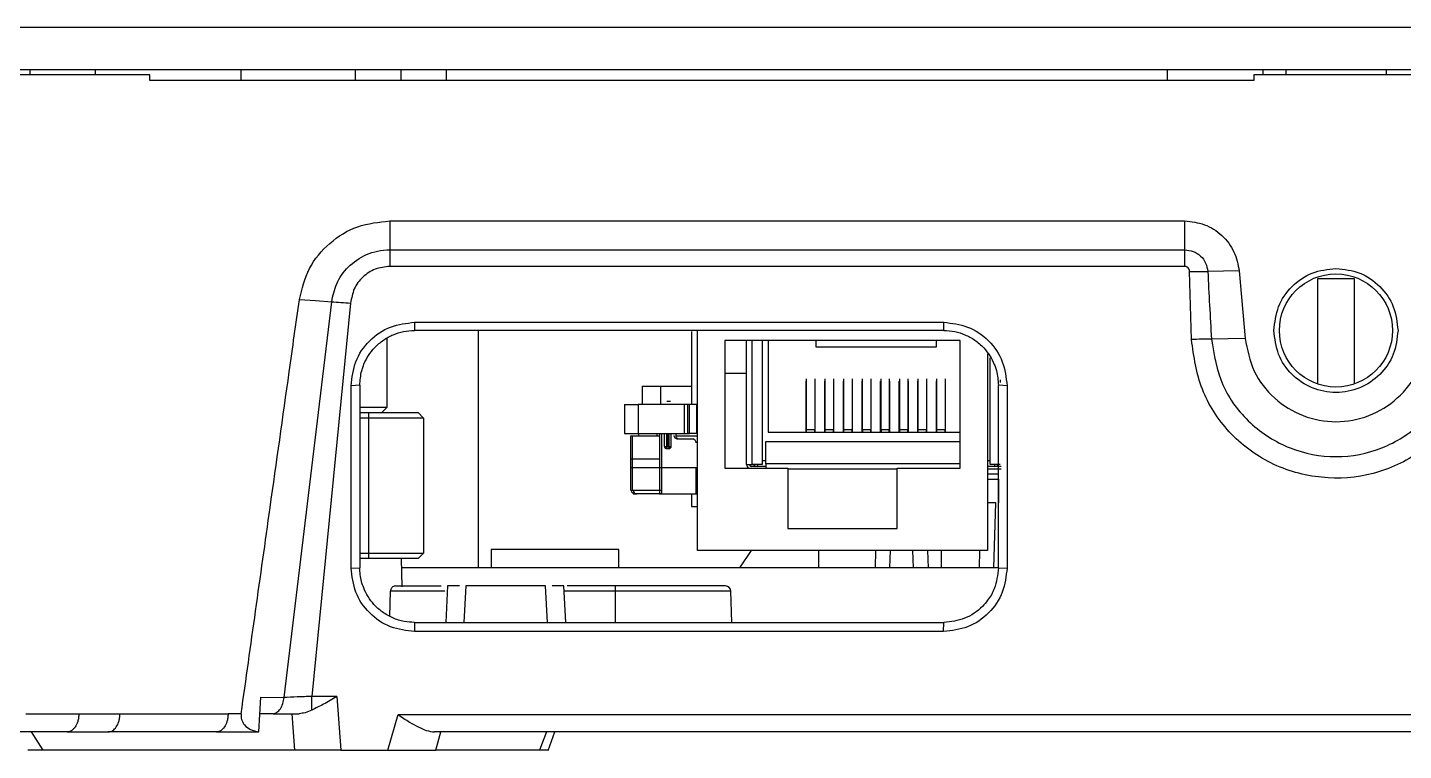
# Model space of a CAD drawing. Header units: millimetres. Extents: x 620 to 19791, y 2539 to 6969.
# Drawn here: x 4933.4 to 5008.8, y 3304.1 to 3343.7 of the extents above; entities that cross this region are included whole.
import ezdxf

# ---------------------------------------------------------------- set-up
doc = ezdxf.new("R2010")
doc.units = ezdxf.units.MM

msp = doc.modelspace()

# ---------------------------------------------------------------- linework, layer by layer
at = {"color": 7, "linetype": 'Continuous', "lineweight": 25}
for p, q in [((5080.09426, 3343.68959), (4930.09427, 3343.68959)), ((4930.09427, 3341.38959), (5080.09426, 3341.38959)), ((4940.09427, 3341.08959), (4930.59426, 3341.08959)), ((4933.52426, 3341.08959), (4933.52426, 3341.38959)), ((4937.09427, 3341.38959), (4937.09427, 3341.08959)), ((4940.09427, 3340.78959), (4940.09427, 3341.08959)), ((5000.59427, 3340.78959), (4940.09427, 3340.78959)), ((4945.09427, 3340.78959), (4945.09427, 3341.38959)), ((4951.34426, 3341.38959), (4951.34426, 3340.78959)), ((4953.84427, 3341.38959), (4953.84427, 3340.78959)), ((4956.34426, 3340.78959), (4956.34426, 3341.38959)), ((4995.84427, 3341.38959), (4995.84427, 3340.78959)), ((5000.59427, 3341.08959), (5000.59427, 3340.78959)), ((5009.59426, 3341.08959), (5000.59427, 3341.08959)), ((5001.09426, 3341.38959), (5001.09426, 3341.08959)), ((5002.34426, 3341.38959), (5002.34426, 3341.08959)), ((5007.84426, 3341.38959), (5007.84426, 3341.08959)), ((4953.2352, 3333.0896), (4996.80125, 3333.0896)), ((4953.2352, 3333.0896), (4953.23527, 3331.51106)), ((4996.80125, 3333.08959), (4996.80125, 3331.51106)), ((4953.23527, 3331.51106), (4953.23525, 3330.5984)), ((4953.23527, 3331.51106), (4996.80125, 3331.51106)), ((4996.80125, 3331.51106), (4996.80125, 3330.59839)), ((4996.80125, 3330.59839), (4953.23525, 3330.5984)), ((4997.17266, 3326.59104), (4997.06783, 3330.32558)), ((4999.78983, 3330.35106), (5000.11332, 3326.6537)), ((5004.09427, 3329.93959), (5006.09426, 3329.93959)), ((5004.09427, 3324.15531), (5004.09427, 3329.93959)), ((5006.09426, 3329.93959), (5006.09426, 3324.15531)), ((4947.44418, 3306.98044), (4950.05381, 3328.65947)), ((4951.09323, 3328.59271), (4948.96275, 3307.03725)), ((4954.59457, 3327.5393), (4954.59404, 3327.0896)), ((4954.59457, 3327.53937), (4983.59406, 3327.53934)), ((4983.59437, 3327.0896), (4983.59406, 3327.53927)), ((4953.09426, 3322.88959), (4953.09426, 3326.67136)), ((4983.59437, 3327.08959), (4954.59404, 3327.08959)), ((4958.09426, 3314.08959), (4958.09426, 3327.08959)), ((4969.7698, 3327.03959), (4969.7698, 3323.03959)), ((4970.09427, 3315.03959), (4970.09427, 3327.08959)), ((4984.49426, 3326.53959), (4971.59426, 3326.53959)), ((4971.59426, 3326.53959), (4971.59426, 3319.53959)), ((4972.79427, 3319.73959), (4972.79427, 3326.53959)), ((4973.64427, 3326.53959), (4973.64427, 3319.73959)), ((4973.98427, 3326.53959), (4973.98427, 3321.50959)), ((4976.59426, 3326.53959), (4976.59426, 3326.19959)), ((4983.19426, 3326.19959), (4983.19426, 3326.53959)), ((4984.49426, 3319.53959), (4984.49426, 3326.53959)), ((4976.59426, 3326.19959), (4983.19426, 3326.19959)), ((4985.99426, 3325.8156), (4985.99426, 3315.03959)), ((4986.14427, 3319.73959), (4986.14427, 3325.58112)), ((4972.79427, 3324.73959), (4971.59426, 3324.73959)), ((4976.08327, 3324.30959), (4976.05826, 3324.30959)), ((4976.05826, 3321.50959), (4976.05826, 3324.30959)), ((4976.08327, 3321.63796), (4976.08327, 3324.43998)), ((4976.53327, 3324.43998), (4976.53327, 3321.63796)), ((4976.55826, 3324.30959), (4976.53327, 3324.30959)), ((4976.55826, 3321.50959), (4976.55826, 3324.30959)), ((4977.10327, 3324.30959), (4977.07826, 3324.30959)), ((4977.07826, 3321.50959), (4977.07826, 3324.30959)), ((4977.10327, 3321.63796), (4977.10327, 3324.43998)), ((4977.55327, 3324.43998), (4977.55327, 3321.63796)), ((4977.57826, 3324.30959), (4977.55327, 3324.30959)), ((4977.57826, 3321.50959), (4977.57826, 3324.30959)), ((4978.12327, 3324.30959), (4978.09826, 3324.30959)), ((4978.09826, 3321.50959), (4978.09826, 3324.30959)), ((4978.12327, 3321.63796), (4978.12327, 3324.43998)), ((4978.57327, 3324.43998), (4978.57327, 3321.63796)), ((4978.59826, 3324.30959), (4978.57327, 3324.30959)), ((4978.59826, 3321.50959), (4978.59826, 3324.30959)), ((4979.14326, 3324.30959), (4979.11826, 3324.30959)), ((4979.11826, 3321.50959), (4979.11826, 3324.30959)), ((4979.14326, 3321.63796), (4979.14326, 3324.43998)), ((4979.59326, 3324.43998), (4979.59326, 3321.63796)), ((4979.61826, 3324.30959), (4979.59326, 3324.30959)), ((4979.61826, 3321.50959), (4979.61826, 3324.30959)), ((4980.16327, 3324.30959), (4980.13827, 3324.30959)), ((4980.13827, 3321.50959), (4980.13827, 3324.30959)), ((4980.16327, 3321.63796), (4980.16327, 3324.43998)), ((4980.61327, 3324.43998), (4980.61327, 3321.63796)), ((4980.63826, 3324.30959), (4980.61327, 3324.30959)), ((4980.63826, 3321.50959), (4980.63826, 3324.30959)), ((4981.18327, 3324.30959), (4981.15827, 3324.30959)), ((4981.15827, 3321.50959), (4981.15827, 3324.30959)), ((4981.18327, 3321.63796), (4981.18327, 3324.43998)), ((4981.63327, 3324.43998), (4981.63327, 3321.63796)), ((4981.65826, 3324.30959), (4981.63327, 3324.30959)), ((4981.65826, 3321.50959), (4981.65826, 3324.30959)), ((4982.20327, 3324.30959), (4982.17827, 3324.30959)), ((4982.17827, 3321.50959), (4982.17827, 3324.30959)), ((4982.20327, 3321.63796), (4982.20327, 3324.43998)), ((4982.65327, 3324.43998), (4982.65327, 3321.63796)), ((4982.67826, 3324.30959), (4982.65327, 3324.30959)), ((4982.67826, 3321.50959), (4982.67826, 3324.30959)), ((4983.22327, 3324.30959), (4983.19827, 3324.30959)), ((4983.19827, 3321.50959), (4983.19827, 3324.30959)), ((4983.22327, 3321.63796), (4983.22327, 3324.43998)), ((4983.67327, 3324.43998), (4983.67327, 3321.63796)), ((4983.69826, 3324.30959), (4983.67327, 3324.30959)), ((4983.69826, 3321.50959), (4983.69826, 3324.30959)), ((4951.59427, 3324.08949), (4951.11981, 3324.06307)), ((4951.11989, 3314.06671), (4951.11989, 3324.06307)), ((4951.59427, 3324.08948), (4951.59427, 3314.0898)), ((4967.07426, 3324.03959), (4967.07426, 3323.03959)), ((4967.07426, 3324.03959), (4968.07426, 3324.03959)), ((4968.07426, 3324.03959), (4968.07426, 3323.03959)), ((4968.07426, 3324.03959), (4969.7698, 3324.03959)), ((4987.06868, 3324.06253), (4986.59426, 3324.08949)), ((4986.59427, 3314.08959), (4986.59427, 3324.08949)), ((4987.06862, 3324.06252), (4987.06866, 3314.06653)), ((4951.65547, 3322.88959), (4953.09426, 3322.88959)), ((4952.79426, 3322.58959), (4953.09426, 3322.88959)), ((4966.09427, 3323.03959), (4966.09427, 3321.43959)), ((4966.09427, 3323.03959), (4966.8459, 3323.03959)), ((4966.8459, 3323.03959), (4966.8459, 3321.43959)), ((4969.3859, 3323.03959), (4966.8459, 3323.03959)), ((4968.62427, 3323.18959), (4968.42426, 3323.18959)), ((4969.3859, 3321.43959), (4969.3859, 3323.03959)), ((4969.65496, 3323.03959), (4969.3859, 3323.03959)), ((4969.56981, 3321.43959), (4969.56981, 3323.03959)), ((4969.65496, 3323.03959), (4969.56981, 3323.03959)), ((4969.66818, 3323.03959), (4969.65496, 3323.03959)), ((4969.66818, 3321.43959), (4969.66818, 3323.03959)), ((4970.09427, 3323.03959), (4969.66818, 3323.03959)), ((4970.06197, 3321.43959), (4970.06197, 3323.03959)), ((4970.09427, 3323.03959), (4970.06197, 3323.03959)), ((4951.59427, 3322.58959), (4952.09427, 3322.58959)), ((4952.09427, 3322.28959), (4951.59427, 3322.28959)), ((4952.09427, 3322.58959), (4954.79426, 3322.58959)), ((4952.09427, 3322.28959), (4952.09427, 3322.58959)), ((4952.09427, 3314.88959), (4952.09427, 3322.28959)), ((4955.09427, 3322.28959), (4952.09427, 3322.28959)), ((4954.79426, 3322.58959), (4955.09427, 3322.28959)), ((4955.09427, 3322.28959), (4955.09427, 3314.88959)), ((4966.09427, 3321.43959), (4966.8459, 3321.43959)), ((4966.52426, 3321.28959), (4966.42591, 3321.28959)), ((4968.0259, 3321.28959), (4966.52426, 3321.28959)), ((4966.8459, 3321.43959), (4969.3859, 3321.43959)), ((4966.89426, 3321.28959), (4966.89426, 3321.43959)), ((4967.89427, 3321.28959), (4967.89427, 3321.43959)), ((4968.0259, 3321.43959), (4968.0259, 3319.55959)), ((4968.12427, 3321.43959), (4968.12427, 3319.55959)), ((4968.3009, 3320.72459), (4968.3009, 3321.43959)), ((4968.64926, 3321.43959), (4968.64926, 3320.72459)), ((4968.92426, 3321.32959), (4968.92426, 3321.43959)), ((4970.09427, 3321.28959), (4968.93222, 3321.28959)), ((4969.92427, 3321.12959), (4969.12427, 3321.12959)), ((4969.3859, 3321.43959), (4969.65496, 3321.43959)), ((4969.65496, 3321.43959), (4969.56981, 3321.43959)), ((4969.66818, 3321.43959), (4969.65496, 3321.43959)), ((4970.09427, 3321.43959), (4969.66818, 3321.43959)), ((4970.06197, 3321.43959), (4970.09427, 3321.43959)), ((4973.98427, 3321.50959), (4984.49426, 3321.50959)), ((4976.08327, 3321.50959), (4976.08327, 3321.63796)), ((4976.53327, 3321.63796), (4976.08327, 3321.63796)), ((4976.53327, 3321.50959), (4976.53327, 3321.63796)), ((4977.10327, 3321.50959), (4977.10327, 3321.63796)), ((4977.55327, 3321.63796), (4977.10327, 3321.63796)), ((4977.55327, 3321.50959), (4977.55327, 3321.63796)), ((4978.12327, 3321.50959), (4978.12327, 3321.63796)), ((4978.57327, 3321.63796), (4978.12327, 3321.63796)), ((4978.57327, 3321.50959), (4978.57327, 3321.63796)), ((4979.59326, 3321.63796), (4979.14326, 3321.63796)), ((4979.14326, 3321.63796), (4979.14326, 3321.50959)), ((4979.59326, 3321.50959), (4979.59326, 3321.63796)), ((4980.16327, 3321.63796), (4980.16327, 3321.50959)), ((4980.61327, 3321.63796), (4980.16327, 3321.63796)), ((4980.61327, 3321.50959), (4980.61327, 3321.63796)), ((4981.63327, 3321.63796), (4981.18327, 3321.63796)), ((4981.18327, 3321.50959), (4981.18327, 3321.63796)), ((4981.63327, 3321.50959), (4981.63327, 3321.63796)), ((4982.20327, 3321.50959), (4982.20327, 3321.63796)), ((4982.65327, 3321.63796), (4982.20327, 3321.63796)), ((4982.65327, 3321.50959), (4982.65327, 3321.63796)), ((4983.22327, 3321.50959), (4983.22327, 3321.63796)), ((4983.67327, 3321.63796), (4983.22327, 3321.63796)), ((4983.67327, 3321.50959), (4983.67327, 3321.63796)), ((4968.3009, 3320.72459), (4968.41964, 3320.72459)), ((4968.39927, 3320.72459), (4968.51801, 3320.72459)), ((4968.53052, 3320.72459), (4968.64926, 3320.72459)), ((4973.84426, 3319.78959), (4973.84426, 3320.99959)), ((4973.84426, 3320.99959), (4984.49426, 3320.99959)), ((4966.42591, 3320.05959), (4966.42591, 3319.55959)), ((4966.52426, 3320.05959), (4966.52426, 3319.55959)), ((4972.79427, 3319.73959), (4973.09426, 3319.73959)), ((4973.84426, 3319.63959), (4973.04426, 3319.63959)), ((4973.64427, 3319.73959), (4973.09426, 3319.73959)), ((4973.84426, 3319.78959), (4973.84426, 3319.53959)), ((4986.74427, 3319.63959), (4985.99426, 3319.63959)), ((4986.69427, 3319.73959), (4986.14427, 3319.73959)), ((4971.59426, 3319.53959), (4975.04426, 3319.53959)), ((4975.04426, 3319.53959), (4975.04426, 3316.23959)), ((4981.04426, 3319.48959), (4975.04426, 3319.48959)), ((4981.04426, 3316.23959), (4981.04426, 3319.53959)), ((4981.04426, 3319.53959), (4984.49426, 3319.53959)), ((4986.74427, 3319.48959), (4985.99426, 3319.48959)), ((4985.99426, 3319.23959), (4986.59426, 3319.23959)), ((4985.99426, 3318.93959), (4986.59426, 3318.93959)), ((4986.59426, 3318.93959), (4986.59426, 3317.63959)), ((4966.42591, 3318.32959), (4966.52426, 3318.32959)), ((4966.52426, 3318.32959), (4968.12427, 3318.32959)), ((4966.77427, 3318.12959), (4966.6759, 3318.12959)), ((4967.8974, 3318.12959), (4966.77427, 3318.12959)), ((4968.0259, 3318.12959), (4968.12427, 3318.12959)), ((4968.12427, 3318.12959), (4970.09427, 3318.12959)), ((4969.7698, 3318.12959), (4969.7698, 3317.43959)), ((4969.7698, 3317.43959), (4970.09427, 3317.43959)), ((4975.04426, 3316.23959), (4981.04426, 3316.23959)), ((4958.7981, 3315.09343), (4958.7981, 3314.08959)), ((4965.7981, 3314.08959), (4965.7981, 3315.09343)), ((4951.59427, 3314.88959), (4952.09427, 3314.88959)), ((4952.09427, 3314.58959), (4951.59427, 3314.58959)), ((4952.09427, 3314.58959), (4952.09427, 3314.88959)), ((4952.09427, 3314.88959), (4955.09427, 3314.88959)), ((4954.79426, 3314.58959), (4952.09427, 3314.58959)), ((4953.91238, 3313.03548), (4953.87169, 3314.58959)), ((4954.79426, 3314.58959), (4955.09427, 3314.88959)), ((4985.99426, 3315.03959), (4970.09427, 3315.03959)), ((4973.04016, 3315.03959), (4972.40683, 3314.08959)), ((4976.74016, 3315.03959), (4976.74016, 3314.08959)), ((4979.85138, 3314.08959), (4979.87625, 3315.03959)), ((4982.71228, 3315.03959), (4982.73715, 3314.08959)), ((4983.44837, 3315.03959), (4983.44837, 3314.08959)), ((4985.55138, 3314.08959), (4985.57625, 3315.03959)), ((4951.11984, 3314.06672), (4951.59427, 3314.0898)), ((4986.59254, 3314.08959), (4953.88478, 3314.08959)), ((4986.59426, 3314.08959), (4987.06872, 3314.06653)), ((4953.24768, 3311.42506), (4953.27813, 3312.80006)), ((4956.40889, 3313.09309), (4956.3039, 3311.08959)), ((4957.40883, 3313.09199), (4957.30389, 3311.08959)), ((4961.88464, 3311.08959), (4961.77969, 3313.09199)), ((4962.88463, 3311.08959), (4962.77964, 3313.09309)), ((4965.59426, 3313.08959), (4962.95483, 3313.08959)), ((4965.59426, 3313.08959), (4965.59426, 3312.80006)), ((4971.9895, 3311.08959), (4971.92977, 3312.80006)), ((4954.59415, 3311.08959), (4954.59467, 3310.59024)), ((4954.59415, 3311.08959), (4983.59447, 3311.08959)), ((4983.59377, 3310.59014), (4954.59467, 3310.59016)), ((4983.59377, 3310.59022), (4983.59447, 3311.08959)), ((4946.06903, 3305.0975), (4946.16784, 3306.99461)), ((4946.16838, 3306.9945), (4947.44444, 3306.9804)), ((4950.33882, 3307.03727), (4948.96275, 3307.03725)), ((4950.33882, 3307.03727), (4950.54625, 3304.08959)), ((4933.29426, 3306.08959), (4936.19192, 3306.08959)), ((4936.19192, 3306.08959), (4938.44473, 3306.08959)), ((4938.44473, 3306.08959), (4944.37318, 3306.08959)), ((4945.09414, 3306.0896), (4944.37318, 3306.08959)), ((4946.84625, 3306.08959), (4946.12094, 3306.08959)), ((4947.87754, 3306.08959), (4948.01829, 3304.08959)), ((4953.13616, 3304.08959), (4953.68991, 3306.03725)), ((4953.68991, 3306.03725), (5056.49861, 3306.03725)), ((4935.55485, 3305.08959), (4931.09426, 3305.08959)), ((4934.24557, 3304.08959), (4933.60085, 3305.08959)), ((4935.55485, 3305.08959), (4937.80766, 3305.08959)), ((4943.73611, 3305.08959), (4937.80766, 3305.08959)), ((4943.73611, 3305.08959), (4945.98891, 3305.08959)), ((4945.98891, 3305.08959), (4946.069, 3305.09752)), ((5054.50753, 3305.08959), (4955.68099, 3305.08959)), ((4955.75623, 3304.08959), (4956.04056, 3305.08959)), ((4961.82329, 3305.08959), (4961.44866, 3304.08959)), ((4961.91178, 3304.07451), (4962.29206, 3305.08959)), ((4948.01829, 3304.08959), (4934.24557, 3304.08959)), ((4950.54625, 3304.08959), (4953.13616, 3304.08959)), ((4961.44866, 3304.08959), (4955.75623, 3304.08959)), ((4961.91155, 3304.07392), (4961.91178, 3304.07451))]:
    msp.add_line(p, q, dxfattribs=at)
at = {"color": 8, "linetype": 'Continuous', "lineweight": 25}
for p, q in [((4973.09426, 3319.73959), (4973.09426, 3326.53959)), ((4986.69427, 3324.37556), (4986.69427, 3324.23311)), ((4968.41964, 3320.72459), (4968.41964, 3321.43959)), ((4968.43216, 3321.43959), (4968.43216, 3320.72459)), ((4968.51801, 3320.72459), (4968.51801, 3321.43959)), ((4968.53052, 3321.43959), (4968.53052, 3320.72459)), ((4968.43216, 3320.72459), (4968.43761, 3320.72459)), ((4966.42591, 3320.05959), (4966.52426, 3320.05959)), ((4966.52426, 3320.05959), (4968.0259, 3320.05959)), ((4973.39426, 3319.73959), (4973.39426, 3319.63959)), ((4973.84426, 3319.93959), (4973.64427, 3319.93959)), ((4984.49426, 3319.78959), (4973.84426, 3319.78959)), ((4986.14427, 3319.93959), (4985.99426, 3319.93959)), ((4986.39427, 3319.63959), (4986.39427, 3319.73959)), ((4966.52426, 3319.55959), (4966.42591, 3319.55959)), ((4968.0259, 3319.55959), (4966.52426, 3319.55959)), ((4968.12427, 3319.55959), (4968.0259, 3319.55959)), ((4970.09427, 3319.55959), (4968.12427, 3319.55959)), ((4986.35111, 3314.08959), (4986.44407, 3317.63959)), ((4980.65111, 3314.08959), (4980.67598, 3315.03959)), ((4981.93742, 3314.08959), (4981.91255, 3315.03959)), ((4956.25754, 3312.80006), (4953.27813, 3312.80006)), ((4965.59426, 3312.80006), (4962.79499, 3312.80006)), ((4965.59426, 3312.80006), (4965.59426, 3311.08959)), ((4971.92977, 3312.80006), (4965.59426, 3312.80006))]:
    msp.add_line(p, q, dxfattribs=at)
at = {"color": 7, "linetype": 'Continuous', "lineweight": 25, "flags": 128}
for points in [[(4999.78983, 3330.35107), (4998.92939, 3330.33721), (4998.06895, 3330.32336)], [(4948.28331, 3328.78541), (4949.16857, 3328.72245), (4950.05381, 3328.65947)], [(5000.11332, 3326.6537), (4999.19118, 3326.63434), (4998.26902, 3326.615)]]:
    msp.add_lwpolyline(points, dxfattribs=at)
at = {"color": 7, "linetype": 'Continuous', "lineweight": 25}
msp.add_circle((5005.09426, 3327.08959), 3.1, dxfattribs=at)
for centre, radius, start, end in [((4973.04426, 3319.73959), 0.25, 180, 233.1301024), ((4973.04426, 3319.73959), 0.1, 180, 270), ((4973.39426, 3319.93959), 0.3, 221.8103149, 270), ((4986.39426, 3319.93959), 0.3, 270, 312.0955041), ((4966.6759, 3318.32959), 0.2, 180, 270), ((4966.77426, 3318.32959), 0.2, 180, 270), ((4971.62995, 3312.78959), 0.3, 2.0000002, 90)]:
    msp.add_arc(centre, radius, start, end, dxfattribs=at)
for points, knots in [([(4948.28332, 3328.7854), (4948.42891, 3329.3684), (4948.71968, 3330.53275), (4949.89122, 3331.93665), (4951.44432, 3332.90166), (4952.63775, 3333.0269), (4953.2352, 3333.0896)], [0, 0, 0, 0, 0.25036898, 0.500035, 0.74970793, 1, 1, 1, 1]), ([(4996.80125, 3333.08959), (4997.17145, 3333.04841), (4997.91839, 3332.96532), (4998.88487, 3332.3394), (4999.57696, 3331.4326), (4999.71991, 3330.70631), (4999.78983, 3330.35106)], [0, 0, 0, 0, 0.24961799, 0.50365628, 0.7572228, 1, 1, 1, 1]), ([(4950.05381, 3328.65947), (4950.12365, 3328.99458), (4950.26999, 3329.69674), (4950.93617, 3330.63208), (4951.76854, 3331.20382), (4952.57445, 3331.47079), (4953.01238, 3331.49748), (4953.23527, 3331.51106)], [0, 0, 0, 0, 0.21882745, 0.45851986, 0.71843068, 0.85668928, 1, 1, 1, 1]), ([(4996.80125, 3331.51109), (4996.96049, 3331.4929), (4997.27883, 3331.45654), (4997.68904, 3331.18899), (4997.98312, 3330.79699), (4998.04032, 3330.48136), (4998.06895, 3330.32336)], [0, 0, 0, 0, 0.24993745, 0.49964145, 0.74952345, 1, 1, 1, 1]), ([(4953.23525, 3330.5984), (4952.96423, 3330.56832), (4952.42277, 3330.50824), (4951.73314, 3330.04611), (4951.23582, 3329.38769), (4951.14066, 3328.85714), (4951.09323, 3328.59271)], [0, 0, 0, 0, 0.251349501, 0.502157037, 0.751872311, 1, 1, 1, 1]), ([(4997.06783, 3330.32558), (4997.06515, 3330.35979), (4997.05974, 3330.42868), (4997.00903, 3330.50338), (4996.95666, 3330.5513), (4996.90911, 3330.57871), (4996.8567, 3330.59555), (4996.82002, 3330.59743), (4996.80125, 3330.59839)], [0, 0, 0, 0, 0.23953503, 0.48239295, 0.61465968, 0.74111105, 0.86755962, 1, 1, 1, 1]), ([(4997.06783, 3330.32558), (4997.24028, 3330.32669), (4997.58479, 3330.32891), (4997.90768, 3330.32521), (4998.06895, 3330.32336)], [0, 0, 0, 0, 0.50054324, 1, 1, 1, 1]), ([(4998.06895, 3330.32336), (4998.10086, 3329.70582), (4998.16474, 3328.46955), (4998.23424, 3327.23358), (4998.26902, 3326.615)], [0, 0, 0, 0, 0.4995174, 1, 1, 1, 1]), ([(5001.69426, 3327.08959), (5001.74537, 3327.53511), (5001.84759, 3328.42616), (5002.63383, 3329.55002), (5003.75769, 3330.33627), (5004.64874, 3330.43848), (5005.09427, 3330.48959)], [0, 0, 0, 0, 0.25000003, 0.49999968, 0.75000011, 1, 1, 1, 1]), ([(5005.09427, 3330.48959), (5005.5398, 3330.43848), (5006.43085, 3330.33627), (5007.55469, 3329.55002), (5008.34094, 3328.42617), (5008.44316, 3327.53511), (5008.49427, 3327.08959)], [0, 0, 0, 0, 0.2500005, 0.49999911, 0.74999937, 1, 1, 1, 1]), ([(4945.09414, 3306.0896), (4945.35701, 3307.96413), (4945.88502, 3311.72947), (4946.76248, 3317.97185), (4947.56392, 3323.66241), (4948.09756, 3327.46254), (4948.28332, 3328.7854)], [0, 0, 0, 0, 0.24777121, 0.49769373, 0.82514183, 1, 1, 1, 1]), ([(4950.05381, 3328.65947), (4950.2209, 3328.65), (4950.55508, 3328.63107), (4950.91385, 3328.6055), (4951.09323, 3328.59271)], [0, 0, 0, 0, 0.5000018, 1, 1, 1, 1]), ([(4951.11989, 3324.06307), (4951.17208, 3324.5111), (4951.27792, 3325.41951), (4952.07573, 3326.57989), (4953.23617, 3327.37927), (4954.14584, 3327.48648), (4954.59457, 3327.53937)], [0, 0, 0, 0, 0.24657734, 0.49995763, 0.75333235, 1, 1, 1, 1]), ([(4983.59406, 3327.53934), (4984.04272, 3327.48648), (4984.9523, 3327.3793), (4986.1127, 3326.57997), (4986.9106, 3325.4194), (4987.01642, 3324.51076), (4987.06862, 3324.06252)], [0, 0, 0, 0, 0.246609055, 0.499958886, 0.753327837, 1, 1, 1, 1]), ([(4951.59427, 3324.08948), (4951.61347, 3324.3566), (4951.63852, 3324.70517), (4951.76066, 3325.08058), (4951.93526, 3325.53088), (4952.28086, 3326.06556), (4952.87266, 3326.57364), (4953.4134, 3326.86723), (4953.98905, 3327.05361), (4954.38834, 3327.07736), (4954.59404, 3327.08959)], [0, 0, 0, 0, 0.17000654, 0.22185117, 0.25144316, 0.4786796, 0.61771548, 0.7458303, 0.86905654, 1, 1, 1, 1]), ([(4983.59437, 3327.08959), (4983.80121, 3327.07723), (4984.20136, 3327.05333), (4984.77885, 3326.86575), (4985.32139, 3326.57016), (4985.91473, 3326.05785), (4986.25693, 3325.52359), (4986.42834, 3325.07864), (4986.54948, 3324.70791), (4986.57474, 3324.35916), (4986.59427, 3324.08949)], [0, 0, 0, 0, 0.13166235, 0.2547193, 0.3836339, 0.52362309, 0.75155491, 0.77806014, 0.8283797, 1, 1, 1, 1]), ([(4998.26902, 3326.615), (4998.09377, 3326.61287), (4997.74279, 3326.6086), (4997.36288, 3326.5969), (4997.17266, 3326.59104)], [0, 0, 0, 0, 0.49930717, 1, 1, 1, 1]), ([(5012.84302, 3325.10166), (5012.51723, 3324.1958), (5011.86788, 3322.39027), (5009.7924, 3320.32019), (5007.1817, 3319.08044), (5004.27619, 3318.87984), (5001.45849, 3319.65944), (4999.15268, 3321.40237), (4997.57447, 3323.81709), (4997.30703, 3325.66342), (4997.17266, 3326.59104)], [0, 0, 0, 0, 0.126286223, 0.251710053, 0.376536567, 0.501733257, 0.62902776, 0.755157221, 0.876986852, 1, 1, 1, 1]), ([(4998.26902, 3326.615), (4998.41276, 3325.75615), (4998.69971, 3324.0416), (5000.30455, 3321.91166), (5002.51136, 3320.50475), (5005.09425, 3320.01474), (5007.67714, 3320.50475), (5009.88397, 3321.91162), (5011.48882, 3324.04158), (5011.77578, 3325.75614), (5011.91952, 3326.615)], [0, 0, 0, 0, 0.12554053, 0.25061965, 0.37538645, 0.49999936, 0.62461145, 0.74937922, 0.87445806, 1, 1, 1, 1]), ([(5000.11332, 3326.6537), (5000.23583, 3326.03877), (5000.48011, 3324.81264), (5001.65847, 3323.30657), (5003.24928, 3322.31867), (5005.09426, 3321.97515), (5006.93924, 3322.31867), (5008.53006, 3323.30656), (5009.7084, 3324.81266), (5009.95269, 3326.03879), (5010.07521, 3326.65372)], [0, 0, 0, 0, 0.12606414, 0.25136498, 0.37584079, 0.49999923, 0.62415768, 0.74863434, 0.87393467, 1, 1, 1, 1]), ([(5008.49427, 3327.08959), (5008.44316, 3326.64459), (5008.34094, 3325.75459), (5007.55469, 3324.62284), (5006.43085, 3323.86662), (5005.09427, 3323.60107), (5003.75769, 3323.86662), (5002.63383, 3324.62283), (5001.84759, 3325.75459), (5001.74537, 3326.64459), (5001.69426, 3327.08959)], [0, 0, 0, 0, 0.12500011, 0.25000013, 0.37499927, 0.49999941, 0.62499953, 0.74999993, 0.8749998, 1, 1, 1, 1]), ([(4966.42591, 3321.28959), (4966.42591, 3321.2711), (4966.42591, 3321.23412), (4966.42591, 3320.94969), (4966.42591, 3320.54312), (4966.42591, 3320.22076), (4966.42591, 3320.05959)], [0, 0, 0, 0, 0.25000025, 0.50000048, 0.75000071, 1, 1, 1, 1]), ([(4966.52426, 3321.28959), (4966.52426, 3321.2711), (4966.52426, 3321.23412), (4966.52426, 3320.94969), (4966.52426, 3320.54312), (4966.52426, 3320.22076), (4966.52426, 3320.05959)], [0, 0, 0, 0, 0.24999882, 0.49999952, 0.75000023, 1, 1, 1, 1]), ([(4969.02591, 3321.12959), (4968.9997, 3321.1326), (4968.94728, 3321.13861), (4968.88118, 3321.18486), (4968.83493, 3321.25097), (4968.82891, 3321.30338), (4968.8259, 3321.32959)], [0, 0, 0, 0, 0.250009148, 0.499996218, 0.749993212, 1, 1, 1, 1]), ([(4969.12427, 3321.12959), (4969.09806, 3321.1326), (4969.04564, 3321.13861), (4968.97953, 3321.18486), (4968.93328, 3321.25097), (4968.92727, 3321.30338), (4968.92426, 3321.32959)], [0, 0, 0, 0, 0.25000535, 0.50000847, 0.75000167, 1, 1, 1, 1]), ([(4970.02591, 3320.92959), (4970.0229, 3320.9558), (4970.01688, 3321.00821), (4969.97063, 3321.07432), (4969.90453, 3321.12057), (4969.85211, 3321.12658), (4969.8259, 3321.12959)], [0, 0, 0, 0, 0.2500065, 0.5000032, 0.74998998, 1, 1, 1, 1]), ([(4968.5509, 3320.72459), (4968.54902, 3320.70823), (4968.54527, 3320.67551), (4968.51636, 3320.6339), (4968.47504, 3320.60609), (4968.4259, 3320.59634), (4968.37676, 3320.6061), (4968.33545, 3320.6339), (4968.30654, 3320.67551), (4968.30278, 3320.70823), (4968.3009, 3320.72459)], [0, 0, 0, 0, 0.12500264, 0.25000198, 0.37498943, 0.50000143, 0.6249947, 0.74999802, 0.87499736, 1, 1, 1, 1]), ([(4968.64926, 3320.72459), (4968.64739, 3320.70823), (4968.64363, 3320.67551), (4968.61472, 3320.6339), (4968.5734, 3320.6061), (4968.52427, 3320.59633), (4968.47513, 3320.6061), (4968.43381, 3320.6339), (4968.4049, 3320.67551), (4968.40115, 3320.70823), (4968.39927, 3320.72459)], [0, 0, 0, 0, 0.12500299, 0.2500027, 0.37500637, 0.5, 0.62499363, 0.7499973, 0.87499701, 1, 1, 1, 1]), ([(4968.43216, 3320.72459), (4968.43216, 3320.72453), (4968.43214, 3320.72401), (4968.43208, 3320.72293), (4968.43151, 3320.72124), (4968.43048, 3320.71964), (4968.42896, 3320.71872), (4968.42747, 3320.7183), (4968.42565, 3320.71826), (4968.42355, 3320.71887), (4968.42159, 3320.72027), (4968.42015, 3320.72223), (4968.41981, 3320.7238), (4968.41964, 3320.72459)], [0, 0, 0, 0, 0.00893527, 0.07950923, 0.16399489, 0.28037202, 0.36142998, 0.42981274, 0.51493647, 0.63750913, 0.75724997, 0.87710088, 1, 1, 1, 1]), ([(4968.51427, 3320.72459), (4968.51467, 3320.72289), (4968.51539, 3320.71985), (4968.51806, 3320.71684), (4968.52071, 3320.71524), (4968.52308, 3320.71453), (4968.52537, 3320.71444), (4968.52727, 3320.71482), (4968.52885, 3320.7155), (4968.5305, 3320.71674), (4968.53199, 3320.71854), (4968.53342, 3320.72131), (4968.53395, 3320.72335), (4968.53426, 3320.72459)], [0, 0, 0, 0, 0.16706173, 0.29819889, 0.37716931, 0.46542035, 0.53485139, 0.59726835, 0.65235787, 0.69958211, 0.79593912, 0.87665307, 1, 1, 1, 1]), ([(4968.53052, 3320.72459), (4968.53052, 3320.72453), (4968.5305, 3320.72401), (4968.53044, 3320.72293), (4968.52987, 3320.72124), (4968.52884, 3320.71963), (4968.52732, 3320.71872), (4968.52583, 3320.71829), (4968.52401, 3320.71826), (4968.52191, 3320.71887), (4968.51995, 3320.72026), (4968.51851, 3320.72223), (4968.51818, 3320.7238), (4968.51801, 3320.72459)], [0, 0, 0, 0, 0.00893435, 0.07950108, 0.16397807, 0.28034327, 0.36171537, 0.42972615, 0.51484115, 0.63776623, 0.75749478, 0.87711348, 1, 1, 1, 1]), ([(4966.42591, 3319.55959), (4966.42591, 3319.39841), (4966.42591, 3319.07606), (4966.42591, 3318.66949), (4966.42591, 3318.38505), (4966.42591, 3318.34808), (4966.42591, 3318.32959)], [0, 0, 0, 0, 0.24999929, 0.49999952, 0.74999975, 1, 1, 1, 1]), ([(4966.52426, 3319.55959), (4966.52426, 3319.39841), (4966.52426, 3319.07606), (4966.52426, 3318.66949), (4966.52426, 3318.38506), (4966.52426, 3318.34808), (4966.52426, 3318.32959)], [0, 0, 0, 0, 0.249999771, 0.500000476, 0.750001181, 1, 1, 1, 1]), ([(4968.0259, 3319.55959), (4968.0259, 3319.37221), (4968.0259, 3318.99744), (4968.0259, 3318.52476), (4968.0259, 3318.19407), (4968.0259, 3318.15108), (4968.0259, 3318.12959)], [0, 0, 0, 0, 0.25000016, 0.50000008, 0.75, 1, 1, 1, 1]), ([(4968.12427, 3319.55959), (4968.12427, 3319.37221), (4968.12427, 3318.99744), (4968.12427, 3318.52476), (4968.12427, 3318.19407), (4968.12427, 3318.15108), (4968.12427, 3318.12959)], [0, 0, 0, 0, 0.25000057, 0.5000009, 0.75000123, 1, 1, 1, 1]), ([(4970.02591, 3318.12959), (4970.02591, 3318.15108), (4970.02591, 3318.19407), (4970.02591, 3318.52476), (4970.02591, 3318.99744), (4970.02591, 3319.37221), (4970.02591, 3319.55959)], [0, 0, 0, 0, 0.25, 0.49999992, 0.74999984, 1, 1, 1, 1]), ([(4968.0259, 3318.12959), (4968.0229, 3318.12959), (4968.01689, 3318.12959), (4967.97064, 3318.12959), (4967.90453, 3318.12959), (4967.85211, 3318.12959), (4967.82591, 3318.12959)], [0, 0, 0, 0, 0.24999868, 0.500008, 0.75001069, 1, 1, 1, 1]), ([(4968.12427, 3318.12959), (4968.12126, 3318.12959), (4968.11524, 3318.12959), (4968.069, 3318.12959), (4968.00289, 3318.12959), (4967.95047, 3318.12959), (4967.92426, 3318.12959)], [0, 0, 0, 0, 0.250000461, 0.49998372, 0.749990163, 1, 1, 1, 1]), ([(4986.44407, 3317.63959), (4986.33705, 3317.63968), (4986.17074, 3317.63982), (4986.04064, 3317.63992), (4985.99426, 3317.63995)], [0, 0, 0, 0, 0.64352621, 1, 1, 1, 1]), ([(4965.7981, 3315.08959), (4965.74549, 3315.08959), (4965.64027, 3315.08959), (4964.83089, 3315.08959), (4963.67399, 3315.08959), (4962.2981, 3315.08959), (4960.92221, 3315.08959), (4959.7653, 3315.08959), (4958.95594, 3315.08959), (4958.85071, 3315.08959), (4958.7981, 3315.08959)], [0, 0, 0, 0, 0.124999939, 0.250000093, 0.375000218, 0.500000123, 0.625000028, 0.750000153, 0.874999928, 1, 1, 1, 1]), ([(4954.59467, 3310.59016), (4954.14606, 3310.64309), (4953.23652, 3310.75041), (4952.07582, 3311.54943), (4951.27805, 3312.7101), (4951.17213, 3313.61863), (4951.11989, 3314.06671)], [0, 0, 0, 0, 0.24660154, 0.49998101, 0.75339531, 1, 1, 1, 1]), ([(4954.59415, 3311.08959), (4954.40483, 3311.10008), (4953.99647, 3311.12271), (4953.38964, 3311.31692), (4952.82625, 3311.6376), (4952.24155, 3312.16333), (4951.80555, 3312.86626), (4951.61377, 3313.58422), (4951.59918, 3313.96236), (4951.59427, 3314.0898)], [0, 0, 0, 0, 0.12057021, 0.26007448, 0.40173282, 0.53128612, 0.75854858, 0.91862905, 1, 1, 1, 1]), ([(4987.06866, 3314.06653), (4987.01645, 3313.61852), (4986.91056, 3312.71007), (4986.11277, 3311.54951), (4984.95207, 3310.75042), (4984.04244, 3310.64308), (4983.59377, 3310.59014)], [0, 0, 0, 0, 0.24656556, 0.49997225, 0.75336183, 1, 1, 1, 1]), ([(4986.59427, 3314.08959), (4986.5504, 3313.69627), (4986.47903, 3313.05645), (4986.07425, 3312.36862), (4985.56473, 3311.77738), (4984.77074, 3311.22345), (4983.98623, 3311.13417), (4983.59447, 3311.08959)], [0, 0, 0, 0, 0.25017399, 0.40696451, 0.50113531, 0.75087868, 1, 1, 1, 1]), ([(4953.56491, 3313.08959), (4953.5082, 3313.08573), (4953.43727, 3313.08091), (4953.34715, 3312.9981), (4953.31087, 3312.94323), (4953.28945, 3312.8863), (4953.28017, 3312.83726), (4953.2788, 3312.8123), (4953.27813, 3312.80006)], [0, 0, 0, 0, 0.56363626, 0.70499287, 0.82299434, 0.91812128, 0.95983832, 1, 1, 1, 1]), ([(4953.56491, 3313.08959), (4953.56984, 3313.08959), (4953.57981, 3313.08959), (4953.90494, 3313.08959), (4954.45064, 3313.08959), (4955.16953, 3313.08959), (4955.77225, 3313.08959), (4956.0587, 3313.08959)], [0, 0, 0, 0, 0.20213062, 0.40846016, 0.61478901, 0.81692063, 1, 1, 1, 1]), ([(4957.0587, 3313.08959), (4956.90651, 3313.08959), (4956.49643, 3313.08959), (4956.44258, 3313.08959), (4956.40871, 3313.08959)], [0, 0, 0, 0, 0.37111956, 1, 1, 1, 1]), ([(4961.77982, 3313.08959), (4961.74696, 3313.08959), (4961.68125, 3313.08959), (4961.17586, 3313.08959), (4960.45343, 3313.08959), (4959.59427, 3313.08959), (4958.7351, 3313.08959), (4958.01267, 3313.08959), (4957.50727, 3313.08959), (4957.44157, 3313.08959), (4957.40871, 3313.08959)], [0, 0, 0, 0, 0.12499963, 0.25000091, 0.37500036, 0.49999957, 0.62499985, 0.74999931, 0.87500058, 1, 1, 1, 1]), ([(4962.77982, 3313.08959), (4962.74595, 3313.08959), (4962.69209, 3313.08959), (4962.28201, 3313.08959), (4962.12983, 3313.08959)], [0, 0, 0, 0, 0.62888044, 1, 1, 1, 1]), ([(4971.62995, 3313.08959), (4971.54932, 3313.08959), (4971.4253, 3313.08959), (4970.67267, 3313.08959), (4969.89369, 3313.08959), (4968.92673, 3313.08959), (4967.52152, 3313.08959), (4966.35353, 3313.08959), (4965.59426, 3313.08959)], [0, 0, 0, 0, 0.23945659, 0.36836142, 0.50000053, 0.63163964, 0.76054341, 1, 1, 1, 1]), ([(4946.84624, 3306.09046), (4946.91811, 3306.10732), (4947.06263, 3306.1412), (4947.24633, 3306.34825), (4947.39063, 3306.6286), (4947.42657, 3306.86354), (4947.44444, 3306.9804)], [0, 0, 0, 0, 0.24869931, 0.50005972, 0.75133765, 1, 1, 1, 1]), ([(4948.96275, 3307.03725), (4948.68916, 3307.0256), (4948.1425, 3307.00232), (4947.67721, 3306.98765), (4947.44478, 3306.98033)], [0, 0, 0, 0, 0.50047415, 1, 1, 1, 1]), ([(4950.33882, 3307.03727), (4950.08943, 3306.88715), (4949.62145, 3306.60547), (4949.17235, 3306.3889), (4948.96259, 3306.28775)], [0, 0, 0, 0, 0.53291998, 1, 1, 1, 1]), ([(4948.9627, 3306.28782), (4948.9627, 3306.33739), (4948.96271, 3306.43596), (4948.96273, 3306.62593), (4948.96275, 3306.82849), (4948.96275, 3306.96903), (4948.96275, 3307.03725)], [0, 0, 0, 0, 0.2602741, 0.51763856, 0.76587227, 1, 1, 1, 1]), ([(4936.19192, 3306.08959), (4936.1894, 3306.01114), (4936.18453, 3305.85944), (4936.12827, 3305.59835), (4935.99684, 3305.34559), (4935.79939, 3305.13285), (4935.64082, 3305.1048), (4935.55485, 3305.08959)], [0, 0, 0, 0, 0.13692789, 0.26477449, 0.48944203, 0.72321424, 1, 1, 1, 1]), ([(4937.80766, 3305.08959), (4937.89363, 3305.1048), (4938.0522, 3305.13285), (4938.24965, 3305.34559), (4938.38107, 3305.59835), (4938.43734, 3305.85943), (4938.44221, 3306.01113), (4938.44473, 3306.08959)], [0, 0, 0, 0, 0.27678556, 0.51055759, 0.73522497, 0.86306144, 1, 1, 1, 1]), ([(4944.37318, 3306.08959), (4944.37066, 3306.01114), (4944.36578, 3305.85944), (4944.30952, 3305.59835), (4944.17809, 3305.34559), (4943.98065, 3305.13285), (4943.82208, 3305.1048), (4943.73611, 3305.08959)], [0, 0, 0, 0, 0.1369284, 0.26477523, 0.48944317, 0.72321375, 1, 1, 1, 1]), ([(4945.09414, 3306.0896), (4945.0898, 3306.03563), (4945.08108, 3305.92719), (4945.11246, 3305.76375), (4945.17843, 3305.60701), (4945.3273, 3305.39821), (4945.62361, 3305.18174), (4945.90923, 3305.12773), (4946.069, 3305.09752)], [0, 0, 0, 0, 0.08911278, 0.17904545, 0.27926838, 0.38988401, 0.65872487, 1, 1, 1, 1]), ([(4946.84625, 3306.08959), (4947.06713, 3306.08959), (4947.50888, 3306.08959), (4948.02276, 3306.08959), (4948.2797, 3306.08959)], [0, 0, 0, 0, 0.5000002, 1, 1, 1, 1]), ([(4948.96259, 3306.28775), (4948.83898, 3306.23309), (4948.60108, 3306.1279), (4948.38399, 3306.10202), (4948.2797, 3306.08959)], [0, 0, 0, 0, 0.51956877, 1, 1, 1, 1]), ([(4953.68991, 3306.03725), (4953.9011, 3305.89817), (4954.27576, 3305.65142), (4954.79643, 3305.35826), (4955.25721, 3305.14208), (4955.53628, 3305.10751), (4955.68099, 3305.08959)], [0, 0, 0, 0, 0.30278039, 0.53715381, 0.75999857, 1, 1, 1, 1]), ([(4934.24557, 3304.08959), (4934.04914, 3304.08959), (4933.66895, 3304.08959), (4933.38094, 3304.08959), (4933.39663, 3304.08959), (4933.40239, 3304.08959)], [0, 0, 0, 0, 0.40352175, 0.78100964, 1, 1, 1, 1]), ([(4950.54625, 3304.08959), (4950.29532, 3304.08959), (4949.79283, 3304.08959), (4949.09152, 3304.08959), (4948.46615, 3304.08959), (4948.16742, 3304.08959), (4948.01829, 3304.08959)], [0, 0, 0, 0, 0.25001579, 0.50064087, 0.75070789, 1, 1, 1, 1]), ([(4953.13616, 3304.08959), (4953.42297, 3304.08926), (4953.94923, 3304.08864), (4954.68368, 3304.08948), (4955.30517, 3304.08902), (4955.60964, 3304.0894), (4955.75623, 3304.08959)], [0, 0, 0, 0, 0.27702871, 0.50829324, 0.76325656, 1, 1, 1, 1]), ([(4961.91303, 3304.08959), (4961.91448, 3304.08959), (4961.95012, 3304.08959), (4961.82541, 3304.08959), (4961.57486, 3304.08959), (4961.44866, 3304.08959)], [0, 0, 0, 0, 0.02057924, 0.50665515, 1, 1, 1, 1])]:
    msp.add_open_spline(points, degree=3, knots=knots, dxfattribs=at)

doc.saveas('drawing.dxf')
